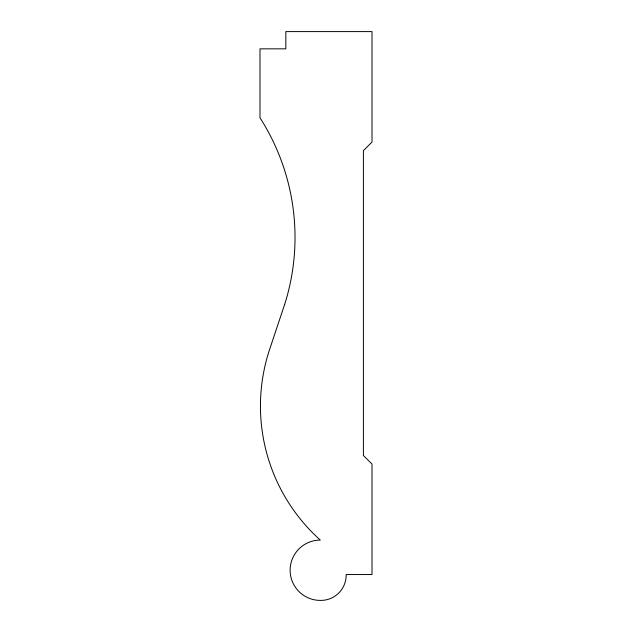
<?xml version="1.0" encoding="UTF-8"?>
<svg xmlns="http://www.w3.org/2000/svg" width="632" height="632" viewBox="0 0 632 632"><rect width="100%" height="100%" fill="white"/><g stroke="black" fill="none" stroke-linecap="round" stroke-linejoin="round"><path stroke-width="0.95" d="M284.677 304.363L269.485 349.828A179.836 179.836 0 0 0 320.305 540.076A30.162 30.162 0 0 0 290.127 570.238A30.162 30.162 0 0 0 320.305 600.4A25.272 25.272 0 0 0 346.162 574.543L372.019 574.543L372.019 464.117L363.4 455.498L363.4 150.645L372.019 142.026L372.019 31.6L285.838 31.6L285.838 48.838L259.981 48.838L259.981 117.781A221.737 221.737 0 0 1 284.677 304.363"/></g></svg>
